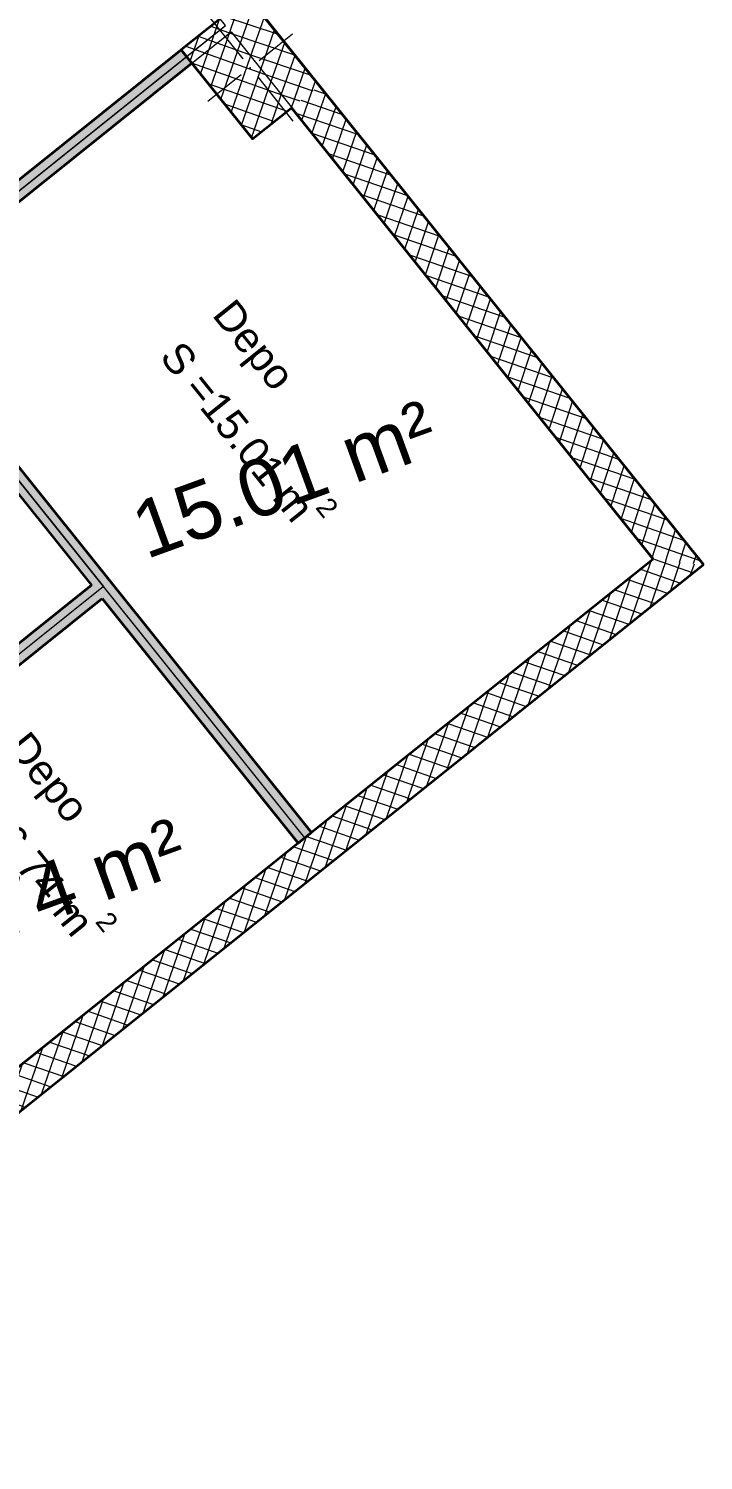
# Model space of a CAD drawing. Header units: metres. Extents: x 7511783 to 7512372, y 4692307 to 4692611.
# Drawn here: x 7512003.39 to 7512008.12, y 4692544.97 to 4692555.02 of the extents above; entities that cross this region are included whole.
import ezdxf

# ---------------------------------------------------------------- set-up
doc = ezdxf.new("R2010")
doc.units = ezdxf.units.M
doc.layers.get('0').update_dxf_attribs({"lineweight": 0})
for name, color, linetype, lineweight in [('A - Fill Zone_Pen_No__145', 144, 'Continuous', 0), ('A - Muret', 7, 'Continuous', 0), ('A - Muret_Pen_No__102', 254, 'Continuous', 0), ('A - Muret_Pen_No__7', 7, 'Continuous', 0), ('A - Shtyllat', 7, 'Continuous', 0), ('A - Shtyllat_Pen_No__1', 7, 'Continuous', 0), ('A - Shtyllat_Pen_No__7', 7, 'Continuous', 0), ('A1 - Bodrumi -1', 7, 'Continuous', 0), ('A1 - Bodrumi -1_Pen_No__42', 8, 'Continuous', 0), ('ARCHICAD Doors_Pen_No__42', 8, 'Continuous', 0), ('garazhat-netw', 1, 'Continuous', 0)]:
    doc.layers.add(name, color=color, linetype=linetype, lineweight=lineweight)
doc.styles.add('GENERATED_STYLE_1', font='arial.ttf')
doc.styles.get("Standard").update_dxf_attribs({"font": 'arial.ttf'})
pattern_1 = [(44.99999999999998, (0, 0), (-68.94290863686237, 68.94290863686243), []), (135.0000000000001, (0, 0), (68.94290863686219, 68.94290863686261), [])]

# ---------------------------------------------------------------- blocks, each defined once
blk = doc.blocks.new('Slab_6', base_point=(63264.51523607764, -68393.3326743771))
at = {"layer": 'A1 - Bodrumi -1_Pen_No__42', "color": 8, "linetype": 'Continuous', "lineweight": 25, "flags": 128}
blk.add_lwpolyline([(63264.51523607764, -68393.3326743771), (83257.00457082294, -63909.70114019907), (75456.13369070938, -29146.91751099753, 0.0021919497620864), (57048.23205081843, -33332.54687322022), (60252.72529317138, -47612.63264707229), (58637.28843211705, -47925.70844958309), (58785.1422201114, -48589.27355840802), (58818.69832244765, -48581.63779186852)], format="xyb", close=True, dxfattribs=at)
blk = doc.blocks.new('Wall_51', base_point=(75456.13369070938, -29146.91751099752))
at = {"layer": 'A - Muret_Pen_No__102', "linetype": 'Continuous', "lineweight": 13}
h = blk.add_hatch(dxfattribs=at)
h.set_pattern_fill('CONCRETE_BLOCK', color=254, style=0, pattern_type=2)
h.set_pattern_definition(pattern_1)
h.paths.add_polyline_path([(82069.45072467883, -59759.41431025938), (82958.32441756949, -63720.47511161403), (83257.00457082296, -63909.70114019907), (82313.38434370433, -59704.67471247646)])
at = {"layer": 'A - Muret_Pen_No__7', "color": 7, "linetype": 'Continuous', "lineweight": 35, "flags": 128}
for points in [[(82069.45072467883, -59759.41431025938), (82958.32441756949, -63720.47511161403)], [(83257.00457082296, -63909.70114019907), (82313.38427724456, -59704.67472739026)]]:
    blk.add_lwpolyline(points, dxfattribs=at)
blk = doc.blocks.new('Wall_52', base_point=(83257.00457082296, -63909.70114019907))
at = {"layer": 'A - Muret_Pen_No__102', "linetype": 'Continuous', "lineweight": 13}
h = blk.add_hatch(dxfattribs=at)
h.set_pattern_fill('CONCRETE_BLOCK', color=254, style=0, pattern_type=2)
h.set_pattern_definition(pattern_1)
h.paths.add_polyline_path([(82958.32441756949, -63720.47511161403), (63209.80767282041, -68149.39193870047), (63264.51523607764, -68393.3326743771), (83257.00457082296, -63909.70114019907)])
at = {"layer": 'A - Muret_Pen_No__7', "color": 7, "linetype": 'Continuous', "lineweight": 35, "flags": 128}
for points in [[(82958.32441756949, -63720.47511161403), (63209.80767282041, -68149.39193870047)], [(63264.51523607764, -68393.3326743771), (83257.00457082296, -63909.70114019907)]]:
    blk.add_lwpolyline(points, dxfattribs=at)
blk = doc.blocks.new('Door 22_2')
at = {"layer": 'ARCHICAD Doors_Pen_No__42', "color": 8, "linetype": 'Continuous', "lineweight": 25}
for p, q in [((-260.3921784050518, 393.9747868736185), (-237.4491209510099, 426.7408686451782)), ((-237.4491209510099, 426.7408686451782), (371.9999999999999, 0)), ((349.0569425459581, -32.76608177155968), (-260.3921784050518, 393.9747868736185)), ((-437, 0), (-437, 19)), ((-437, 19), (-387, 19)), ((-387, 0), (-437, 0)), ((-400, 0), (-437, 0)), ((-400, 0), (-437, 0)), ((-372.0000000000001, 0), (-400, 0)), ((-400, 0), (-400, -115)), ((-400, 0), (-400, -115)), ((-400, 0), (-400, -115)), ((-387, 19), (-387, 0)), ((-372.0000000000001, -40), (-372.0000000000001, 0)), ((371.9999999999999, 0), (349.0569425459581, -32.76608177155968)), ((400, 0), (372.0000000000001, 0)), ((372.0000000000001, 0), (372.0000000000001, -40)), ((387, 19), (437, 19)), ((387, 0), (387, 19)), ((437, 0), (387, 0)), ((400, -115), (400, 0)), ((400, 0), (400, -115)), ((400, 0), (400, -115)), ((400, 0), (437, 0)), ((400, 0), (437, 0)), ((437, 19), (437, 0)), ((-360, -40), (-372.0000000000001, -40)), ((-360, -115), (-360, -40)), ((372.0000000000001, -40), (360, -40)), ((360, -40), (360, -115)), ((-437, -138.9999999999999), (-437, -120)), ((-437, -120), (-387, -120)), ((-400, -120), (-437, -120)), ((-400, -120), (-437, -120)), ((-387, -138.9999999999999), (-437, -138.9999999999999)), ((-400, -120), (-400, -115)), ((-400, -115), (-375, -115)), ((-400, -115), (-360, -115)), ((-400, -115), (-400, -120)), ((-400, -115), (-400, -120)), ((-375, -120), (-400, -120)), ((-387, -120), (-387, -138.9999999999999)), ((-375, -115), (-375, -120)), ((360, -115), (400, -115)), ((375, -120), (375, -115)), ((375, -115), (400, -115)), ((400, -120), (375, -120)), ((387, -120), (437, -120)), ((387, -138.9999999999999), (387, -120)), ((437, -138.9999999999999), (387, -138.9999999999999)), ((400, -115), (400, -120)), ((400, -115), (400, -120)), ((400, -115), (400, -120)), ((400, -120), (437, -120)), ((400, -120), (437, -120)), ((437, -120), (437, -138.9999999999999))]:
    blk.add_line(p, q, dxfattribs=at)
blk.add_arc((371.9999999999999, 0), 744, 145, 180, dxfattribs=at)
blk = doc.blocks.new('Wall_67', base_point=(76481.04478121082, -60316.56197944703))
at = {"layer": 'A - Muret_Pen_No__102', "linetype": 'Continuous', "lineweight": 0}
for points in [[(81552.77836814358, -59055.46211245881), (79826.08316179363, -59442.93880958888), (79852.35816777733, -59560.02692335826), (81579.05337412728, -59172.55022622819)], [(76454.7766393055, -60199.47234831565), (76481.05164528922, -60316.56046208503), (79071.77079355328, -59735.19357901111), (79045.49578756958, -59618.10546524173)]]:
    blk.add_hatch(color=254, dxfattribs=at).paths.add_polyline_path(points)
at = {"layer": 'A - Muret_Pen_No__7', "color": 7, "linetype": 'Continuous', "lineweight": 35}
for p, q in [((79826.08317875642, -59442.93879673466), (79862.18534453615, -59434.83733847004)), ((79827.1779704138, -59447.81746778597), (79826.08317875642, -59442.93879673466)), ((79852.3581785336, -59560.02690196619), (79827.1779704138, -59447.81746778597)), ((79852.3581785336, -59560.02690196619), (79888.46034431331, -59551.92544370157)), ((79045.49581054623, -59618.10546191578), (79009.3936447665, -59626.20692018042)), ((79046.5906022036, -59622.9841329671), (79045.49581054623, -59618.10546191578)), ((79071.77081032337, -59735.19356714731), (79046.5906022036, -59622.9841329671)), ((79071.77081032337, -59735.19356714731), (79035.66864454366, -59743.29502541195))]:
    blk.add_line(p, q, dxfattribs=at)
at = {"layer": 'A - Muret_Pen_No__7', "color": 7, "linetype": 'Continuous', "lineweight": 35, "flags": 128}
for points in [[(81552.7783743501, -59055.46206893427), (79826.08320539519, -59442.93879075682)], [(81579.05337412728, -59172.5501741658), (81552.7783743501, -59055.46206893427)], [(79852.35820517236, -59560.02689598835), (81579.05337412728, -59172.5501741658)], [(79045.49584574952, -59618.10545401603), (76454.76978143364, -60199.4738742155)], [(76481.04478121082, -60316.56197944703), (78808.32257254375, -59794.3123168723)], [(78925.41067878397, -59768.03731686878), (79071.7708455267, -59735.19355924756)]]:
    blk.add_lwpolyline(points, dxfattribs=at)
at = {"layer": 'ARCHICAD Doors_Pen_No__42', "color": 8, "linetype": 'Continuous', "lineweight": 25, "zscale": 1000, "rotation": 192.6478581666995}
blk.add_blockref('Door 22_2', (79462.06449442849, -59647.61023455675), dxfattribs=at)
blk = doc.blocks.new('Wall_68', base_point=(78808.32257254375, -59794.3123168723))
at = {"layer": 'A - Muret_Pen_No__102', "linetype": 'Continuous', "lineweight": 0}
blk.add_hatch(color=254, dxfattribs=at).paths.add_polyline_path([(78808.32257254375, -59794.31231687229), (79845.39199156147, -64418.59937994904), (79962.48354468626, -64392.33974958558), (78925.41067878397, -59768.03731686877)])
at = {"layer": 'A - Muret_Pen_No__7', "color": 7, "linetype": 'Continuous', "lineweight": 35, "flags": 128}
for points in [[(78808.32257254375, -59794.31231687229), (79337.90308006862, -62155.70900343581)], [(79962.48354468626, -64392.33974958558), (78925.41067878397, -59768.03731686877)], [(79364.16271043208, -62272.80055656058), (79845.39199156147, -64418.59937994904)], [(79845.39199156147, -64418.59937994904), (79962.48354468626, -64392.33974958558)]]:
    blk.add_lwpolyline(points, dxfattribs=at)
blk = doc.blocks.new('Wall_69', base_point=(76451.34327758304, -62926.04632519987))
at = {"layer": 'A - Muret_Pen_No__102', "linetype": 'Continuous', "lineweight": 0}
blk.add_hatch(color=254, dxfattribs=at).paths.add_polyline_path([(76568.43483070785, -62899.78669483639), (79364.16271043207, -62272.8005565606), (79337.9030800686, -62155.70900343582), (76542.17520034435, -62782.69514171161)])
at = {"layer": 'A - Muret_Pen_No__7', "color": 7, "linetype": 'Continuous', "lineweight": 35, "flags": 128}
for points in [[(79337.9030800686, -62155.70900343582), (76542.17520034435, -62782.69514171161)], [(76568.43483070785, -62899.78669483639), (79364.16271043207, -62272.8005565606)]]:
    blk.add_lwpolyline(points, dxfattribs=at)
blk = doc.blocks.new('Column_160', base_point=(81933.08883970448, -59380.06671201399))
at = {"layer": 'A - Shtyllat', "linetype": 'Continuous', "lineweight": 0}
h = blk.add_hatch(dxfattribs=at)
h.set_pattern_fill('CONCRETE_BLOCK', color=18, style=0, pattern_type=2)
h.set_pattern_definition(pattern_1)
h.paths.add_polyline_path([(81552.78524403508, -59055.46052735179), (81727.9519092162, -59836.047895562), (82069.45072467883, -59759.41431025938), (81894.28459658063, -58978.82682152579)])
h = blk.add_hatch(dxfattribs=at)
h.set_pattern_fill('CONCRETE_BLOCK', color=18, style=0, pattern_type=2)
h.set_pattern_definition(pattern_1)
h.paths.add_polyline_path([(82138.21814914639, -58924.08723865669), (81894.28459658063, -58978.82682152579), (82069.45072467883, -59759.41431025938), (82313.38427724456, -59704.67472739026)])
h = blk.add_hatch(dxfattribs=at)
h.set_pattern_fill('CONCRETE_BLOCK', color=18, style=0, pattern_type=2)
h.set_pattern_definition(pattern_1)
h.paths.add_polyline_path([(82138.22577019273, -58924.08552846596), (82313.38427724456, -59704.67472739026)])
at = {"layer": 'A - Shtyllat_Pen_No__1', "color": 7, "linetype": 'Continuous', "lineweight": 13}
for p, q in [((81915.57217318635, -59302.00797519296), (81827.9888405958, -58911.71429108786)), ((82011.14757652549, -59362.55004549587), (82303.86783960431, -59296.86254605296)), ((81855.03010288345, -59397.58337853209), (81562.30983980461, -59463.270877975)), ((81950.60550622258, -59458.125448835), (82038.18883881313, -59848.41913294011))]:
    blk.add_line(p, q, dxfattribs=at)
blk.add_point((81933.08883970448, -59380.06671201399), dxfattribs=at)
at = {"layer": 'A - Shtyllat_Pen_No__7', "color": 7, "linetype": 'Continuous', "lineweight": 35, "flags": 128}
for points in [[(81894.28459658063, -58978.82682152579), (81552.78524403508, -59055.46052735179)], [(82313.38427724456, -59704.67472739026), (82138.22577019273, -58924.08552846596)], [(81552.78524403508, -59055.46052735179), (81727.9519092162, -59836.047895562), (82069.45072467883, -59759.41431025938)]]:
    blk.add_lwpolyline(points, dxfattribs=at)

msp = doc.modelspace()

# ---------------------------------------------------------------- linework, layer by layer
msp.add_lwpolyline([(7512002.855424561, 4692557.428338783), (7511997.95773157, 4692553.505499855), (7511999.720734714, 4692551.304377991, -0.303477620488292), (7511999.71804228, 4692551.079569539), (7511999.832607324, 4692551.164704247), (7511999.87012853, 4692551.117883749), (7512004.766785817, 4692555.041987438), (7512002.855424561, 4692557.428338783)], format="xyb", close=True)
for points in [[(7512002.324130381, 4692553.085458189), (7512004.493643157, 4692554.823143846), (7512004.531152171, 4692554.776313579), (7512004.807081511, 4692554.997321015), (7512007.767268024, 4692551.295859007), (7512005.323833362, 4692549.339300228), (7512002.324130381, 4692553.085458189)], [(7512001.581604542, 4692549.23684744), (7511999.993950954, 4692551.219577452), (7512002.324135303, 4692553.085452041), (7512003.911788891, 4692551.102722029), (7512001.581604542, 4692549.23684744)], [(7512003.911788891, 4692551.102722029), (7512001.581604542, 4692549.23684744), (7512002.993649011, 4692547.473425641), (7512005.323833362, 4692549.339300228), (7512003.911788891, 4692551.102722029)]]:
    msp.add_lwpolyline(points, close=True)
at = {"layer": 'garazhat-netw', "color": 1, "linetype": 'Continuous', "lineweight": 0}
for p, q in [((7512004.493643157, 4692554.823143846), (7512004.766785816, 4692555.041987438)), ((7512004.531152171, 4692554.776313579), (7512004.807081511, 4692554.997321015)), ((7512004.807081511, 4692554.997321015), (7512007.767268024, 4692551.295859007)), ((7511999.995152954, 4692551.218076344), (7512004.493643157, 4692554.823143846)), ((7512002.324130381, 4692553.085458189), (7512004.493643157, 4692554.823143846)), ((7512004.493643157, 4692554.823143846), (7512004.531152171, 4692554.776313579)), ((7512005.323833362, 4692549.339300228), (7512002.324594233, 4692553.084878909)), ((7512002.324594233, 4692553.084878909), (7512003.911788893, 4692551.102722029)), ((7512007.767268024, 4692551.295859007), (7512005.323833362, 4692549.339300228)), ((7512003.911788893, 4692551.102722029), (7512001.581604541, 4692549.23684744)), ((7512003.911788893, 4692551.102722029), (7512001.581604541, 4692549.23684744)), ((7512005.323833362, 4692549.339300228), (7512003.911788893, 4692551.102722029)), ((7512002.993698378, 4692547.473363991), (7512005.323833362, 4692549.339300228))]:
    msp.add_line(p, q, dxfattribs=at)

# ---------------------------------------------------------------- block references
at = {"layer": 'A - Muret', "color": 7, "lineweight": 35, "xscale": 0.001, "yscale": 0.001, "zscale": 0.001, "rotation": 26.04535599708318}
for name, p in [('Wall_51', (7511985.846304904, 4692579.064278602)), ('Wall_67', (7512000.453178512, 4692551.510033513)), ('Wall_68', (7512002.314802979, 4692553.001113984)), ('Wall_52', (7512008.118702075, 4692551.256994727)), ('Wall_69', (7512001.572272217, 4692549.152509385))]:
    msp.add_blockref(name, p, dxfattribs=at)
at = {"layer": 'A - Shtyllat', "color": 7, "lineweight": 35, "xscale": 0.001, "yscale": 0.001, "zscale": 0.001, "rotation": 26.04535599708318}
msp.add_blockref('Column_160', (7512004.940351064, 4692554.7453218), dxfattribs=at)
at = {"layer": 'A1 - Bodrumi -1', "color": 8, "linetype": 'Continuous', "lineweight": 25, "xscale": 0.001, "yscale": 0.001, "zscale": 0.001, "rotation": 26.04535599708318}
msp.add_blockref('Slab_6', (7511992.125199271, 4692538.450338269), dxfattribs=at)

# ---------------------------------------------------------------- texts
at = {"layer": 'A - Fill Zone_Pen_No__145', "color": 144, "lineweight": 20, "char_height": 0.2099999964237213, "attachment_point": 7, "style": 'GENERATED_STYLE_1'}
for s, insert, rotation in [('{\\fArial|b0|i0|c0|p34;Depo ^MS =15.01 m{\\H0.66x;\\S2^  ;}}', (7512004.295883911, 4692552.711228907), 308.6931747414381), ('{\\fArial|b0|i0|c0|p34;Depo ^MS =6.74 m{\\H0.66x;\\S2^  ;}}', (7512002.853384156, 4692549.675906986), 308.6856934205797)]:
    msp.add_mtext(s, dxfattribs=dict(at, insert=insert, rotation=rotation))
at = {"layer": 'garazhat-netw', "color": 1, "linetype": 'Continuous', "lineweight": 0, "char_height": 0.4, "attachment_point": 5, "rotation": 19.999999999999996}
for s, insert in [('\\P15.01 m²', (7512005.064289072, 4692552.168606248)), ('\\P6.74 m²', (7512003.452719628, 4692549.288049082))]:
    msp.add_mtext(s, dxfattribs=dict(at, insert=insert))

doc.saveas('drawing.dxf')
